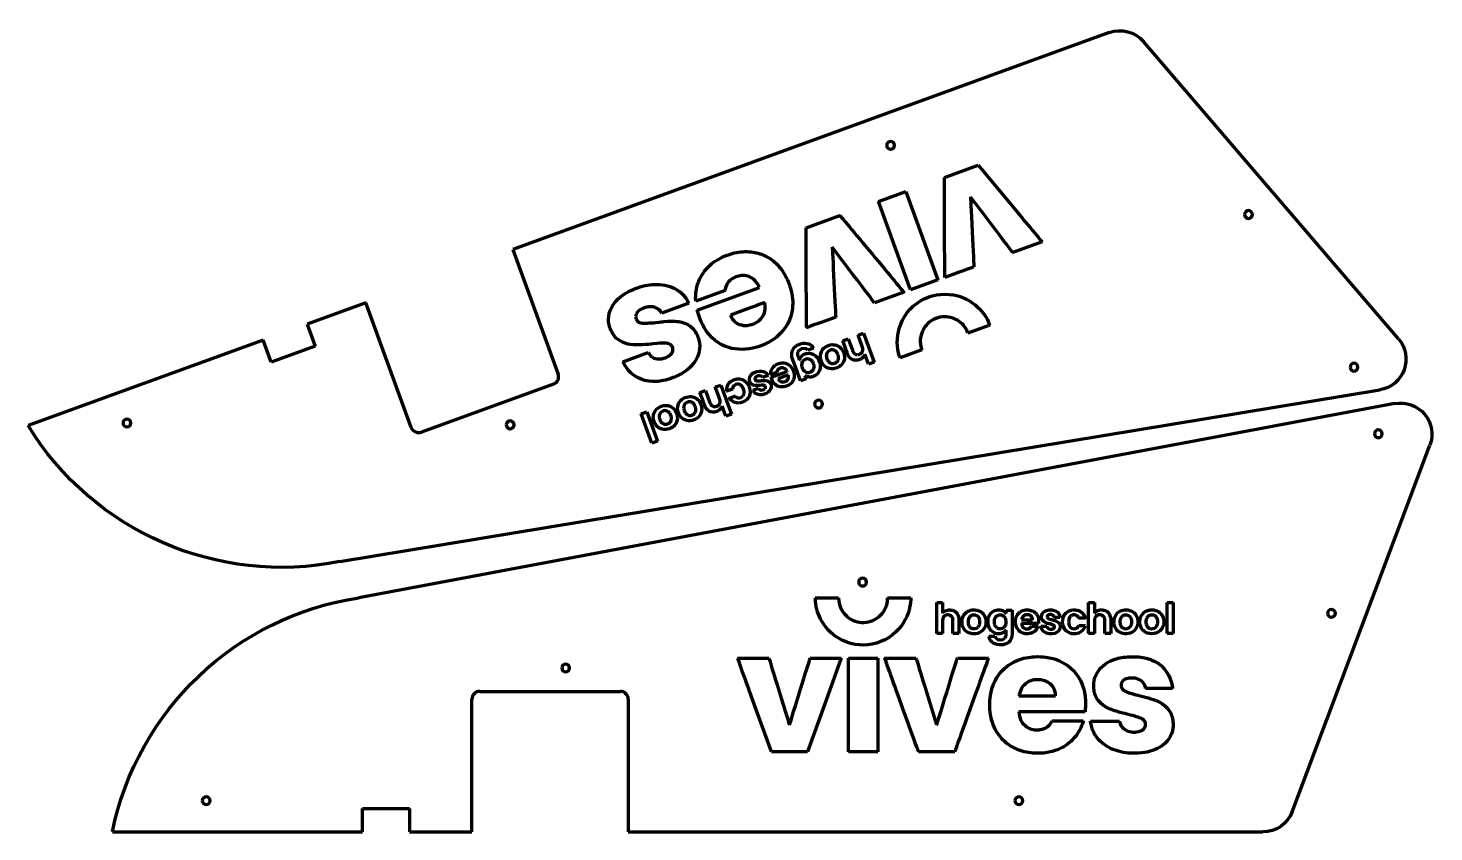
# Model space of a CAD drawing. Header units: millimetres. Extents: x 14 to 914, y 52 to 567.
import ezdxf

# ---------------------------------------------------------------- set-up
doc = ezdxf.new("R2010")
doc.units = ezdxf.units.MM
doc.header["$LTSCALE"] = 0.75
doc.layers.add('Visible', color=7, linetype='Continuous', lineweight=70)

msp = doc.modelspace()

# ---------------------------------------------------------------- linework, layer by layer
at = {"layer": 'Visible', "extrusion": (0.34202, -0.939693, 0)}
for p, q in [((706.06, 564.2), (324.4, 425.29)), ((891.17, 368.08), (728.08, 558.42)), ((600.57, 471.31), (622.27, 479.2)), ((622.27, 479.2), (642.65, 454.72)), ((600.69, 439.35), (600.57, 471.31)), ((558.33, 455.96), (575.91, 462.36)), ((575.91, 462.36), (596.5, 405.79)), ((578.92, 399.4), (558.33, 455.96)), ((512.12, 439.14), (533.79, 447.02)), ((533.79, 447.02), (533.87, 446.92)), ((512.11, 438.98), (512.12, 439.14)), ((600.81, 407.39), (600.69, 439.35)), ((324.4, 425.29), (353.47, 345.42)), ((542.09, 409.26), (528.82, 426.8)), ((528.82, 426.8), (528.83, 426.53)), ((644.37, 423.22), (644.27, 423.34)), ((663.16, 430.06), (644.37, 423.22)), ((663.1, 430.14), (663.16, 430.06)), ((596.5, 405.79), (578.92, 399.4)), ((610.15, 410.77), (600.81, 407.39)), ((460.28, 399.03), (441.56, 392.22)), ((442.5, 386.43), (482.25, 400.94)), ((460.34, 399.56), (460.28, 399.03)), ((482.25, 400.94), (482.17, 401.11)), ((230.43, 391.09), (192.84, 377.41)), ((259.5, 311.22), (230.43, 391.09)), ((437.1, 390.79), (419.73, 384.47)), ((436.95, 391.1), (437.1, 390.79)), ((441.56, 392.22), (441.51, 392.81)), ((474.65, 387.27), (463.66, 383.27)), ((555.91, 391.02), (555.64, 391.37)), ((565.31, 394.44), (555.91, 391.02)), ((419.73, 384.47), (419.65, 384.62)), ((442.68, 385.68), (442.5, 386.43)), ((463.66, 383.27), (463.9, 382.7)), ((531.05, 381.97), (521.7, 378.57)), ((531.05, 382.2), (531.05, 381.97)), ((192.84, 377.41), (197.98, 363.31)), ((545.32, 370.42), (548.84, 371.7)), ((546.86, 366.15), (545.32, 370.42)), ((548.84, 371.7), (555.64, 353.03)), ((615.68, 371.68), (615.39, 372.4)), ((629.65, 376.76), (615.68, 371.68)), ((629.34, 377.5), (629.65, 376.76)), ((164.65, 367.15), (14.3, 312.42)), ((169.78, 353.05), (164.65, 367.15)), ((197.98, 363.31), (169.78, 353.05)), ((513.25, 360.71), (513.1, 360.89)), ((516.77, 361.99), (513.25, 360.71)), ((516.63, 362.26), (516.77, 361.99)), ((535.53, 366.85), (539.05, 368.13)), ((537.08, 362.6), (535.53, 366.85)), ((539.05, 368.13), (540.48, 364.2)), ((586.15, 360.93), (572.23, 355.87)), ((585.92, 361.65), (586.15, 360.93)), ((394.9, 353.31), (411.12, 359.21)), ((394.96, 353.17), (394.9, 353.31)), ((411.12, 359.21), (411.23, 358.99)), ((503.05, 356.38), (502.98, 356.89)), ((505.8, 348.8), (503.05, 356.38)), ((507.23, 355.98), (507.76, 354.45)), ((507.76, 354.45), (507.83, 354.65)), ((549.78, 358.17), (549.62, 357.78)), ((552.11, 351.75), (549.78, 358.17)), ((555.64, 353.03), (552.11, 351.75)), ((572.23, 355.87), (571.92, 356.8)), ((484.24, 343.23), (484.11, 343.42)), ((486.02, 343.86), (484.24, 343.23)), ((487.79, 344.5), (486.02, 343.86)), ((487.73, 344.65), (487.79, 344.5)), ((489.78, 343.5), (499.96, 347.2)), ((489.79, 343.36), (489.78, 343.5)), ((493.27, 346.49), (491.38, 345.8)), ((493.32, 346.77), (493.27, 346.49)), ((497.5, 343.64), (494.2, 342.45)), ((494.2, 342.45), (494.29, 342.22)), ((500.8, 344.82), (497.5, 343.64)), ((499.96, 347.2), (499.9, 347.36)), ((500.85, 344.65), (500.8, 344.82)), ((508.55, 341.21), (505.8, 348.8)), ((512.12, 342.51), (508.55, 341.21)), ((511.64, 344.32), (511.4, 344.48)), ((511.4, 344.48), (512.12, 342.51)), ((213.76, 225.39), (879.24, 335.34)), ((350.49, 339.01), (265.91, 308.23)), ((444.2, 333.61), (447.72, 334.89)), ((445.72, 329.44), (444.2, 333.61)), ((447.72, 334.89), (449.26, 330.73)), ((454, 337.18), (457.52, 338.46)), ((455.54, 332.89), (454, 337.18)), ((457.52, 338.46), (464.31, 319.79)), ((465.14, 335.91), (463.25, 335.22)), ((465.17, 336.28), (465.14, 335.91)), ((478.23, 335.16), (481.57, 336.37)), ((478.27, 335.06), (478.23, 335.16)), ((481.57, 336.37), (481.75, 336.11)), ((458.46, 324.9), (458.22, 324.38)), ((460.79, 318.51), (458.46, 324.9)), ((406.65, 319.94), (410.18, 321.23)), ((413.45, 301.28), (406.65, 319.94)), ((410.18, 321.23), (416.97, 302.56)), ((464.31, 319.79), (460.79, 318.51)), ((416.97, 302.56), (413.45, 301.28))]:
    msp.add_line(p, q, dxfattribs=at)
at = {"layer": 'Visible', "extrusion": (0, 1, 0)}
for p, q in [((888.86, 326.52), (225.91, 202.23)), ((823.12, 65.19), (911.26, 299.83)), ((518.04, 201.43), (518.01, 202.23)), ((518.01, 202.23), (532.87, 202.23)), ((532.87, 202.23), (532.9, 201.45)), ((564.26, 201.47), (564.29, 202.23)), ((564.29, 202.23), (579.11, 202.23)), ((579.11, 202.23), (579.08, 201.24)), ((595.67, 179.35), (595.67, 199.22)), ((595.67, 199.22), (599.42, 199.22)), ((599.42, 199.22), (599.42, 192.39)), ((692.86, 179.35), (692.86, 199.22)), ((692.86, 199.22), (696.61, 199.22)), ((696.61, 199.22), (696.61, 192.41)), ((743.24, 179.35), (743.24, 199.22)), ((743.24, 199.22), (746.99, 199.22)), ((746.99, 199.22), (746.99, 179.35)), ((599.42, 192.39), (599.7, 192.7)), ((639.99, 192.35), (640.17, 192.12)), ((640.17, 192.12), (640.17, 194.21)), ((640.17, 194.21), (643.96, 194.21)), ((643.96, 194.21), (643.95, 186.15)), ((670.97, 189.54), (670.89, 189.85)), ((674.52, 189.54), (670.97, 189.54)), ((674.52, 189.64), (674.52, 189.54)), ((696.61, 192.41), (697.02, 192.82)), ((599.44, 183.88), (599.42, 179.35)), ((606.09, 179.35), (606.09, 183.53)), ((609.84, 183.88), (609.84, 179.35)), ((640.17, 181.5), (640.04, 181.34)), ((640.15, 179.88), (640.17, 181.5)), ((643.95, 186.15), (643.94, 178.08)), ((660.82, 185.65), (649.98, 185.65)), ((649.98, 185.65), (649.98, 185.48)), ((650.02, 188.36), (650.01, 188.17)), ((650.01, 188.17), (653.52, 188.16)), ((653.52, 188.16), (657.02, 188.15)), ((656.38, 183.79), (656.52, 184.03)), ((656.52, 184.03), (658.53, 184.03)), ((657.02, 188.15), (657.02, 188.39)), ((660.85, 185.78), (660.82, 185.65)), ((662.35, 183.87), (662.35, 184.03)), ((662.35, 184.03), (664.23, 184.02)), ((664.23, 184.02), (666.11, 184.01)), ((666.11, 184.01), (666.17, 183.79)), ((686.41, 184.02), (686.57, 184.35)), ((686.57, 184.35), (688.58, 184.35)), ((696.62, 183.9), (696.6, 179.35)), ((703.28, 179.35), (703.26, 183.79)), ((707.03, 183.79), (707.03, 179.35)), ((599.42, 179.35), (595.67, 179.35)), ((609.84, 179.35), (606.09, 179.35)), ((629.17, 177.2), (629.13, 177.5)), ((629.13, 177.5), (632.87, 177.5)), ((632.87, 177.5), (632.95, 177.28)), ((643.94, 178.08), (643.83, 177.57)), ((696.6, 179.35), (692.86, 179.35)), ((707.03, 179.35), (703.28, 179.35)), ((746.99, 179.35), (743.24, 179.35)), ((468.31, 163.51), (468.28, 163.61)), ((468.28, 163.61), (488.29, 163.61)), ((488.29, 163.61), (488.34, 163.46)), ((534.64, 163.59), (523.81, 133.51)), ((524.7, 163.6), (534.64, 163.59)), ((539.23, 103.42), (539.23, 163.61)), ((539.23, 163.61), (557.93, 163.61)), ((557.93, 163.61), (557.93, 103.42)), ((572.42, 163.61), (582.42, 163.61)), ((582.42, 163.61), (582.56, 163.18)), ((608.8, 163.39), (608.88, 163.61)), ((608.88, 163.61), (618.83, 163.61)), ((729.36, 143.98), (729.33, 144.22)), ((746.62, 143.98), (729.36, 143.98)), ((746.62, 144.13), (746.62, 143.98)), ((298.25, 52.23), (298.25, 137.23)), ((303.25, 142.23), (393.25, 142.23)), ((398.25, 137.23), (398.25, 52.23)), ((589.17, 141.74), (595.64, 120.72)), ((660.06, 139.35), (671.76, 139.35)), ((671.76, 139.35), (671.73, 139.96)), ((489.91, 103.44), (479.12, 133.42)), ((523.81, 133.51), (513, 103.44)), ((690.57, 129.14), (648.25, 129.09)), ((648.25, 129.09), (648.26, 128.91)), ((690.65, 129.9), (690.57, 129.14)), ((595.64, 120.72), (595.73, 120.97)), ((669.3, 122.9), (669.55, 123.37)), ((669.55, 123.37), (689.47, 123.37)), ((689.47, 123.37), (689.31, 122.8)), ((694.18, 122.85), (694.15, 123.19)), ((694.15, 123.19), (712.63, 123.19)), ((712.63, 123.19), (712.65, 123.02)), ((513, 103.44), (489.91, 103.44)), ((557.93, 103.42), (539.23, 103.42)), ((584.06, 103.42), (584.01, 103.55)), ((607.11, 103.42), (584.06, 103.42)), ((607.18, 103.56), (607.11, 103.42)), ((228.25, 52.23), (228.25, 67.23)), ((228.25, 67.23), (258.25, 67.23)), ((258.25, 67.23), (258.25, 52.23)), ((68.25, 52.23), (228.25, 52.23)), ((258.25, 52.23), (298.25, 52.23)), ((398.25, 52.23), (804.4, 52.23))]:
    msp.add_line(p, q, dxfattribs=at)
at = {"layer": 'Visible', "extrusion": (0, 0, -1)}
for centre in [(-566.17, 492), (-795.15, 447.64), (-862.67, 349.84), (-520.08, 326.24), (-77.53, 314.15), (-322.73, 312.94)]:
    msp.add_circle(centre, 2.5, dxfattribs=at)
at = {"layer": 'Visible', "extrusion": (1e-16, 0, -1)}
for centre in [(-878.25, 307.23), (-548.25, 212.23), (-848.25, 192.23), (-358.25, 157.23), (-128.25, 72.23), (-648.25, 72.23)]:
    msp.add_circle(centre, 2.5, dxfattribs=at)
at = {"layer": 'Visible', "extrusion": (0, 0, -1)}
for centre, radius, start, end in [((-712.9, 545.41), 20, 70, 139.41051), ((-875.98, 355.07), 20, 139.41051, 260.61903), ((-176.32, 411.67), 190, 258.63681, 328.51061)]:
    msp.add_arc(centre, radius, start, end, dxfattribs=at)
at = {"layer": 'Visible'}
for centre, start, end in [((348.77, 343.71), 290, 20), ((264.2, 312.93), 200, 290), ((303.25, 137.23), 90, 180), ((393.25, 137.23), 0, 90)]:
    msp.add_arc(centre, 5, start, end, dxfattribs=at)
at = {"layer": 'Visible', "extrusion": (1e-16, 0, -1)}
for centre, radius, start, end in [((-892.54, 306.86), 20, 79.38097, 200.58949), ((-254.44, 14.38), 190, 11.48939, 81.36319), ((-804.4, 72.23), 20, 200.58949, 270)]:
    msp.add_arc(centre, radius, start, end, dxfattribs=at)
at = {"layer": 'Visible'}
for points in [[(630.78, 441.16), (623.42, 450.89), (617.36, 458.88), (617.33, 458.92)], [(617.33, 458.92), (617.3, 458.96), (617.67, 451.14), (618.4, 436.61)], [(642.65, 454.72), (653.87, 441.25), (663.07, 430.2), (663.1, 430.14)], [(533.87, 446.92), (533.92, 446.86), (543.11, 435.83), (554.28, 422.41)], [(644.27, 423.34), (644.22, 423.41), (638.15, 431.43), (630.78, 441.16)], [(512.23, 407.05), (512.16, 424.52), (512.11, 438.89), (512.11, 438.98)], [(618.4, 436.61), (619.02, 424.31), (619.51, 414.23), (619.5, 414.2)], [(461.66, 421.64), (463.9, 422.45), (464.39, 422.6), (466.13, 423.01)], [(466.13, 423.01), (469.87, 423.9), (473.45, 424.13), (477.04, 423.71)], [(477.04, 423.71), (480.19, 423.35), (482.77, 422.63), (485.54, 421.34)], [(528.83, 426.53), (528.83, 426.39), (529.33, 416.41), (529.94, 404.36)], [(445.02, 408.26), (447.88, 413.15), (452.06, 417.08), (457.31, 419.78)], [(457.31, 419.78), (458.88, 420.59), (459.43, 420.82), (461.66, 421.64)], [(485.54, 421.34), (488.28, 420.06), (490.51, 418.55), (492.77, 416.45)], [(492.77, 416.45), (495.83, 413.59), (498.14, 410.26), (500.19, 405.77)], [(554.28, 422.41), (565.47, 408.99), (574.64, 397.97), (574.66, 397.93)], [(619.5, 414.2), (619.5, 414.18), (615.28, 412.64), (610.15, 410.77)], [(443.1, 404.14), (443.44, 405.07), (444.53, 407.41), (445.02, 408.26)], [(465.47, 406.94), (463.92, 406.09), (462.66, 404.96), (461.82, 403.69)], [(468.84, 408.24), (467.97, 408.03), (466.24, 407.37), (465.47, 406.94)], [(476.4, 407.48), (474.03, 408.63), (471.53, 408.88), (468.84, 408.24)], [(480.5, 403.97), (479.24, 405.65), (478.03, 406.69), (476.4, 407.48)], [(500.19, 405.77), (500.6, 404.86), (501.88, 401.36), (502.13, 400.42)], [(512.34, 375.22), (512.34, 375.26), (512.29, 389.58), (512.23, 407.05)], [(555.64, 391.37), (555.49, 391.57), (549.39, 399.62), (542.09, 409.26)], [(389.75, 391.29), (392.55, 394.75), (396.4, 397.52), (401.41, 399.68)], [(401.41, 399.68), (402.34, 400.08), (404.91, 401.02), (405.91, 401.32)], [(405.91, 401.32), (410.2, 402.61), (414.23, 403.13), (418.04, 402.87)], [(418.04, 402.87), (423.11, 402.53), (427.39, 401.07), (430.92, 398.45)], [(430.92, 398.45), (431.72, 397.86), (432.07, 397.57), (432.76, 396.92)], [(432.76, 396.92), (434.49, 395.27), (435.89, 393.34), (436.95, 391.1)], [(441.51, 392.81), (441.22, 396.59), (441.75, 400.38), (443.1, 404.14)], [(461.82, 403.69), (461.07, 402.53), (460.52, 401), (460.34, 399.56)], [(482.17, 401.11), (481.79, 401.96), (481.03, 403.26), (480.5, 403.97)], [(502.13, 400.42), (503.46, 395.61), (503.83, 391.72), (503.36, 387.59)], [(529.94, 404.36), (530.54, 392.3), (531.04, 382.33), (531.05, 382.2)], [(574.66, 397.93), (574.71, 397.87), (574.24, 397.69), (565.31, 394.44)], [(585.24, 392.26), (591.6, 396.08), (599.14, 397.47), (606.4, 396.16)], [(606.4, 396.16), (612.21, 395.11), (617.58, 392.42), (621.87, 388.4)], [(386.04, 377.05), (384.95, 381.97), (386.24, 386.96), (389.75, 391.29)], [(407.04, 387.25), (405.16, 386.31), (403.98, 385.2), (403.38, 383.82)], [(410.05, 388.32), (409.36, 388.17), (407.7, 387.58), (407.04, 387.25)], [(415.54, 388.12), (413.86, 388.69), (412.06, 388.76), (410.05, 388.32)], [(419.65, 384.62), (418.63, 386.45), (417.42, 387.48), (415.54, 388.12)], [(485.67, 391.21), (485.65, 391.25), (483.42, 390.46), (474.65, 387.27)], [(483.85, 381.69), (485.66, 384.17), (486.3, 387.07), (485.79, 390.48)], [(485.79, 390.48), (485.73, 390.86), (485.68, 391.18), (485.67, 391.21)], [(503.36, 387.59), (502.56, 380.63), (499.45, 374.72), (494.11, 369.99)], [(571.71, 374.75), (573.9, 382.11), (578.72, 388.33), (585.24, 392.26)], [(621.87, 388.4), (625.16, 385.33), (627.59, 381.78), (629.34, 377.5)], [(403.02, 382.39), (402.99, 381.76), (403.04, 381.53), (403.32, 380.77)], [(403.38, 383.82), (403.13, 383.25), (403.03, 382.87), (403.02, 382.39)], [(403.32, 380.77), (403.57, 380.08), (403.59, 380.03), (403.87, 379.68)], [(403.87, 379.68), (404.03, 379.49), (404.28, 379.22), (404.42, 379.1)], [(404.42, 379.1), (404.99, 378.64), (405.89, 378.28), (406.78, 378.17)], [(406.78, 378.17), (408.44, 377.96), (411.83, 378.1), (415.88, 378.53)], [(415.88, 378.53), (419.56, 378.93), (419.94, 378.97), (421.13, 379.06)], [(421.13, 379.06), (424.69, 379.36), (427.85, 379.41), (429.63, 379.21)], [(429.63, 379.21), (430.86, 379.06), (432.39, 378.72), (433.6, 378.31)], [(433.6, 378.31), (434.51, 378), (436.3, 377.18), (437.03, 376.73)], [(444.09, 381.24), (443.33, 383.32), (443.1, 384.05), (442.68, 385.68)], [(445.79, 377.18), (445.03, 378.72), (444.86, 379.12), (444.09, 381.24)], [(463.9, 382.7), (465.21, 379.59), (467.44, 377.68), (470.71, 376.89)], [(477.11, 377.17), (479.97, 378.01), (482.28, 379.57), (483.85, 381.69)], [(521.7, 378.57), (514.23, 375.85), (512.34, 375.18), (512.34, 375.22)], [(595.08, 381.07), (591.29, 379.55), (588.35, 376.78), (586.64, 373.11)], [(605.97, 381.32), (602.34, 382.54), (598.55, 382.46), (595.08, 381.07)], [(608.93, 379.94), (608.21, 380.38), (606.76, 381.05), (605.97, 381.32)], [(615.39, 372.4), (614.1, 375.56), (611.88, 378.15), (608.93, 379.94)], [(389.59, 369.71), (387.99, 371.65), (386.61, 374.49), (386.04, 377.05)], [(394.67, 365.92), (392.33, 367.01), (391.01, 367.99), (389.59, 369.71)], [(437.03, 376.73), (439.28, 375.36), (441.01, 373.31), (442.3, 370.5)], [(442.3, 370.5), (442.62, 369.8), (443.31, 367.92), (443.49, 367.25)], [(460.62, 363.17), (454.25, 365.69), (449.05, 370.6), (445.79, 377.18)], [(470.71, 376.89), (471.37, 376.72), (472.71, 376.58), (473.4, 376.59)], [(473.4, 376.59), (474.61, 376.6), (475.83, 376.8), (477.11, 377.17)], [(494.11, 369.99), (491.54, 367.72), (488.28, 365.72), (484.77, 364.24)], [(571.92, 356.8), (570.05, 362.48), (569.97, 368.92), (571.71, 374.75)], [(586.64, 373.11), (584.95, 369.49), (584.7, 365.49), (585.92, 361.65)], [(401.57, 364.15), (399.18, 364.28), (396.99, 364.84), (394.67, 365.92)], [(414.35, 364.8), (410.46, 364.31), (404.3, 363.99), (401.57, 364.15)], [(421.68, 365.29), (419.8, 365.34), (417.37, 365.18), (414.35, 364.8)], [(424.72, 364.71), (423.93, 365.1), (423.14, 365.25), (421.68, 365.29)], [(424.14, 356.96), (426.13, 358.18), (427.09, 359.79), (426.88, 361.59)], [(426.04, 363.65), (425.68, 364.11), (425.27, 364.44), (424.72, 364.71)], [(426.58, 362.65), (426.35, 363.22), (426.29, 363.33), (426.04, 363.65)], [(426.88, 361.59), (426.84, 361.94), (426.79, 362.1), (426.58, 362.65)], [(443.49, 367.25), (444.75, 362.46), (443.74, 357.3), (440.71, 353.09)], [(477.95, 362.06), (471.86, 360.71), (465.85, 361.1), (460.62, 363.17)], [(484.77, 364.24), (482.56, 363.32), (480.13, 362.54), (477.95, 362.06)], [(502.98, 356.89), (502.65, 359.21), (503.21, 361.09), (504.67, 362.62)], [(504.67, 362.62), (505.61, 363.59), (506.93, 364.34), (508.56, 364.82)], [(507.86, 360.87), (507.42, 360.52), (507.19, 360.22), (506.93, 359.67)], [(513.1, 360.89), (512.04, 362.18), (509.47, 362.17), (507.86, 360.87)], [(508.56, 364.82), (510.58, 365.41), (512.24, 365.4), (513.87, 364.78)], [(513.87, 364.78), (514.98, 364.36), (516.13, 363.31), (516.63, 362.26)], [(521.3, 355.59), (521.01, 357.63), (521.49, 359.55), (522.65, 361.1)], [(522.65, 361.1), (524.54, 363.6), (528, 364.84), (531, 364.1)], [(529.29, 360.92), (527.68, 361.13), (526.08, 360.26), (525.36, 358.8)], [(531.14, 360.05), (530.71, 360.45), (529.87, 360.84), (529.29, 360.92)], [(531, 364.1), (532.78, 363.66), (534.34, 362.45), (535.4, 360.71)], [(532.52, 357.82), (532.15, 358.86), (531.77, 359.47), (531.14, 360.05)], [(535.4, 360.71), (535.78, 360.09), (536.32, 358.72), (536.47, 357.98)], [(538.86, 357.86), (538.71, 358.17), (538.06, 359.91), (537.08, 362.6)], [(540.48, 364.2), (542.17, 359.56), (542.25, 359.4), (542.92, 358.72)], [(548.43, 361.49), (548.39, 361.9), (548.39, 361.9), (546.86, 366.15)], [(546.91, 358.42), (548, 359.06), (548.55, 360.15), (548.43, 361.49)], [(396.87, 349.89), (396.2, 350.86), (395.13, 352.69), (394.96, 353.17)], [(411.23, 358.99), (411.3, 358.88), (411.46, 358.61), (411.61, 358.4)], [(411.61, 358.4), (413.26, 355.95), (415.92, 354.82), (419.1, 355.2)], [(419.1, 355.2), (420.05, 355.31), (420.61, 355.45), (421.83, 355.9)], [(421.83, 355.9), (422.99, 356.31), (423.4, 356.51), (424.14, 356.96)], [(440.71, 353.09), (439.48, 351.37), (437.76, 349.58), (436.02, 348.2)], [(489.51, 346.39), (489.73, 348.28), (490.78, 350.02), (492.36, 351.14)], [(492.36, 351.14), (493.15, 351.69), (494.65, 352.31), (495.6, 352.49)], [(495.6, 352.49), (498.83, 353.09), (501.59, 351.81), (503.31, 348.91)], [(506.93, 359.67), (506.66, 359.12), (506.58, 358.61), (506.65, 357.92)], [(506.65, 357.92), (506.69, 357.54), (506.73, 357.38), (507.23, 355.98)], [(507.83, 354.65), (508.28, 356), (509.29, 357.22), (510.54, 357.93)], [(509.65, 353.05), (509.28, 352.31), (509.17, 351.64), (509.27, 350.72)], [(513.88, 355.07), (512.21, 355.47), (510.42, 354.63), (509.65, 353.05)], [(510.54, 357.93), (511.03, 358.2), (511.98, 358.54), (512.55, 358.66)], [(512.55, 358.66), (514.48, 359.05), (516.5, 358.51), (518.08, 357.17)], [(516.33, 353.38), (515.63, 354.29), (514.85, 354.83), (513.88, 355.07)], [(516.91, 352.14), (516.6, 352.99), (516.57, 353.05), (516.33, 353.38)], [(517.24, 349.91), (517.33, 350.83), (517.29, 351.08), (516.91, 352.14)], [(518.08, 357.17), (518.78, 356.58), (519.51, 355.65), (520.01, 354.74)], [(520.01, 354.74), (520.32, 354.15), (520.83, 352.75), (520.97, 352.1)], [(520.97, 352.1), (521.17, 351.13), (521.2, 350.17), (521.07, 349.17)], [(522.18, 352.89), (521.87, 353.5), (521.38, 354.98), (521.3, 355.59)], [(529.52, 348.87), (526.44, 348.53), (523.63, 350.07), (522.18, 352.89)], [(525.36, 358.8), (525.08, 358.22), (524.96, 357.24), (525.06, 356.41)], [(525.06, 356.41), (525.13, 355.85), (525.6, 354.57), (525.94, 354.06)], [(525.94, 354.06), (526.74, 352.82), (527.91, 352.17), (529.28, 352.2)], [(529.28, 352.2), (529.7, 352.21), (529.8, 352.23), (530.36, 352.42)], [(530.36, 352.42), (531.42, 352.78), (532.02, 353.28), (532.5, 354.21)], [(532.5, 354.21), (533.03, 355.23), (533.04, 356.4), (532.52, 357.82)], [(535.38, 352.18), (534.68, 351.21), (533.71, 350.39), (532.59, 349.79)], [(535.98, 353.24), (535.81, 352.88), (535.54, 352.41), (535.38, 352.18)], [(536.47, 357.98), (536.83, 356.27), (536.66, 354.72), (535.98, 353.24)], [(541.89, 354.7), (540.58, 355.26), (539.6, 356.29), (538.86, 357.86)], [(544.63, 354.31), (543.56, 354.21), (542.75, 354.33), (541.89, 354.7)], [(542.92, 358.72), (543.49, 358.15), (544.27, 357.85), (545.07, 357.88)], [(547.19, 355.15), (546.56, 354.8), (545.25, 354.37), (544.63, 354.31)], [(545.07, 357.88), (545.55, 357.89), (546.45, 358.16), (546.91, 358.42)], [(549.62, 357.78), (549.2, 356.74), (548.32, 355.79), (547.19, 355.15)], [(414.01, 340.61), (407.06, 340.78), (400.82, 344.15), (396.87, 349.89)], [(423.38, 341.95), (419.86, 340.94), (417.02, 340.54), (414.01, 340.61)], [(427.91, 343.55), (427.01, 343.17), (424.26, 342.2), (423.38, 341.95)], [(436.02, 348.2), (433.76, 346.41), (431.11, 344.89), (427.91, 343.55)], [(462.92, 339.75), (463.81, 340.76), (464.85, 341.4), (466.41, 341.92)], [(466.41, 341.92), (467.64, 342.33), (468.46, 342.43), (469.64, 342.31)], [(469.64, 342.31), (471.8, 342.08), (473.57, 340.89), (474.85, 338.82)], [(476, 340.93), (475.79, 341.56), (475.75, 341.89), (475.8, 342.45)], [(475.8, 342.45), (475.97, 344.24), (477.33, 345.8), (479.6, 346.76)], [(480.22, 343.74), (479.51, 343.25), (479.22, 342.57), (479.44, 341.96)], [(479.44, 341.96), (479.64, 341.39), (480.04, 341.18), (481.01, 341.15)], [(479.6, 346.76), (481.24, 347.47), (483.17, 347.63), (484.64, 347.19)], [(484.11, 343.42), (483.36, 344.52), (481.58, 344.67), (480.22, 343.74)], [(484.64, 347.19), (485.55, 346.92), (486.51, 346.33), (487.05, 345.71)], [(487.05, 345.71), (487.32, 345.4), (487.65, 344.89), (487.73, 344.65)], [(489.46, 345.18), (489.43, 345.28), (489.45, 345.87), (489.51, 346.39)], [(491.38, 345.8), (489.8, 345.23), (489.48, 345.12), (489.46, 345.18)], [(490.21, 342.1), (489.99, 342.73), (489.8, 343.29), (489.79, 343.36)], [(490.89, 340.55), (490.66, 340.93), (490.58, 341.09), (490.21, 342.1)], [(494.67, 348.83), (493.91, 348.33), (493.47, 347.66), (493.32, 346.77)], [(494.29, 342.22), (494.39, 341.92), (494.73, 341.46), (495, 341.21)], [(495.62, 349.26), (495.12, 349.09), (494.97, 349.03), (494.67, 348.83)], [(496.64, 349.46), (496.27, 349.45), (496.14, 349.43), (495.62, 349.26)], [(498.19, 349.12), (497.6, 349.39), (497.24, 349.47), (496.64, 349.46)], [(499.04, 348.54), (498.75, 348.83), (498.62, 348.92), (498.19, 349.12)], [(499.9, 347.36), (499.8, 347.66), (499.4, 348.2), (499.04, 348.54)], [(499.34, 340.99), (500.39, 341.66), (500.97, 342.78), (500.92, 344.05)], [(500.92, 344.05), (500.91, 344.28), (500.88, 344.55), (500.85, 344.65)], [(504.33, 342.62), (504.18, 342), (503.67, 340.88), (503.3, 340.39)], [(503.31, 348.91), (503.59, 348.45), (504.15, 347.01), (504.3, 346.41)], [(504.3, 346.41), (504.6, 345.12), (504.62, 343.81), (504.33, 342.62)], [(509.27, 350.72), (509.32, 350.22), (509.63, 349.26), (509.88, 348.79)], [(509.88, 348.79), (510.09, 348.4), (510.54, 347.8), (510.81, 347.53)], [(510.81, 347.53), (511.6, 346.79), (512.71, 346.42), (513.82, 346.53)], [(513.09, 343.72), (512.71, 343.81), (511.98, 344.12), (511.64, 344.32)], [(515.69, 343.64), (514.9, 343.49), (513.86, 343.52), (513.09, 343.72)], [(513.82, 346.53), (514.27, 346.58), (514.91, 346.77), (515.25, 346.95)], [(515.25, 346.95), (516.38, 347.58), (517.1, 348.65), (517.24, 349.91)], [(517.58, 344.28), (517.37, 344.15), (516.08, 343.72), (515.69, 343.64)], [(517.95, 344.49), (517.78, 344.4), (517.61, 344.3), (517.58, 344.28)], [(521.07, 349.17), (520.81, 347.25), (519.57, 345.39), (517.95, 344.49)], [(532.59, 349.79), (531.71, 349.33), (530.56, 348.98), (529.52, 348.87)], [(457.11, 328.23), (457.08, 328.62), (457.08, 328.62), (455.54, 332.89)], [(461.34, 334.59), (461.29, 334.73), (461.28, 335.48), (461.32, 335.94)], [(461.32, 335.94), (461.44, 337.31), (462.06, 338.77), (462.92, 339.75)], [(463.25, 335.22), (461.63, 334.63), (461.36, 334.54), (461.34, 334.59)], [(466.4, 338.4), (465.64, 337.87), (465.26, 337.2), (465.17, 336.28)], [(468.09, 339.03), (467.66, 339), (466.81, 338.68), (466.4, 338.4)], [(471.05, 337.69), (470.26, 338.68), (469.27, 339.13), (468.09, 339.03)], [(472.04, 335.83), (471.73, 336.67), (471.48, 337.14), (471.05, 337.69)], [(471.65, 331.32), (472.02, 331.71), (472.37, 332.45), (472.44, 333.02)], [(472.44, 333.02), (472.56, 333.93), (472.44, 334.72), (472.04, 335.83)], [(474.85, 338.82), (476.04, 336.9), (476.51, 334.38), (476.03, 332.4)], [(476.77, 339.45), (476.42, 339.86), (476.21, 340.27), (476, 340.93)], [(479.14, 338.18), (478.14, 338.36), (477.31, 338.8), (476.77, 339.45)], [(478.51, 334.59), (478.4, 334.79), (478.29, 335), (478.27, 335.06)], [(484.11, 332.19), (481.67, 331.75), (479.6, 332.63), (478.51, 334.59)], [(482.55, 338.24), (481.09, 338.08), (479.8, 338.06), (479.14, 338.18)], [(481.01, 341.15), (481.72, 341.13), (482.44, 341.17), (483.49, 341.28)], [(481.75, 336.11), (482.27, 335.33), (483.12, 335.05), (484.23, 335.31)], [(484.63, 338.31), (483.96, 338.34), (483.37, 338.32), (482.55, 338.24)], [(483.49, 341.28), (484.43, 341.38), (485.7, 341.41), (486.24, 341.34)], [(486.43, 332.94), (486.11, 332.79), (484.52, 332.26), (484.11, 332.19)], [(484.23, 335.31), (484.69, 335.42), (485.29, 335.7), (485.6, 335.97)], [(485.92, 337.79), (485.67, 338.13), (485.3, 338.28), (484.63, 338.31)], [(485.6, 335.97), (486.23, 336.51), (486.35, 337.2), (485.92, 337.79)], [(486.24, 341.34), (487.46, 341.18), (488.48, 340.61), (489.04, 339.78)], [(487.79, 333.81), (487.48, 333.57), (486.82, 333.15), (486.43, 332.94)], [(489.71, 338.08), (489.97, 336.51), (489.27, 334.97), (487.79, 333.81)], [(489.04, 339.78), (489.32, 339.36), (489.63, 338.57), (489.71, 338.08)], [(493, 338.3), (492.25, 338.82), (491.45, 339.67), (490.89, 340.55)], [(495.07, 337.38), (494.47, 337.52), (493.52, 337.95), (493, 338.3)], [(495, 341.21), (495.65, 340.62), (496.56, 340.33), (497.52, 340.4)], [(498.09, 337.31), (497.09, 337.14), (495.94, 337.17), (495.07, 337.38)], [(497.52, 340.4), (497.97, 340.43), (498.98, 340.75), (499.34, 340.99)], [(500.5, 338.09), (500, 337.83), (498.7, 337.41), (498.09, 337.31)], [(503.3, 340.39), (502.64, 339.5), (501.62, 338.66), (500.5, 338.09)], [(417.15, 323.61), (418.5, 324.67), (420.39, 325.36), (422.08, 325.41)], [(422.08, 325.41), (423.01, 325.43), (424.08, 325.25), (424.91, 324.93)], [(424.91, 324.93), (426.18, 324.44), (427.37, 323.47), (428.21, 322.25)], [(430.43, 320.69), (429.93, 322.06), (429.8, 323.1), (429.95, 324.43)], [(429.95, 324.43), (430.3, 327.42), (432.56, 329.9), (435.73, 330.77)], [(435.32, 327.03), (434.21, 326.26), (433.65, 325.1), (433.7, 323.7)], [(437.16, 327.71), (436.62, 327.67), (435.79, 327.37), (435.32, 327.03)], [(435.73, 330.77), (438.32, 331.49), (440.83, 330.92), (442.66, 329.22)], [(438.94, 327.36), (438.3, 327.66), (437.83, 327.75), (437.16, 327.71)], [(439.9, 326.72), (439.56, 327.06), (439.45, 327.13), (438.94, 327.36)], [(441.37, 324.09), (441.1, 325.13), (440.58, 326.07), (439.9, 326.72)], [(445.24, 324.26), (445.7, 320.97), (444.25, 318.13), (441.29, 316.56)], [(441.55, 322.2), (441.61, 322.83), (441.57, 323.33), (441.37, 324.09)], [(442.66, 329.22), (443.35, 328.58), (443.92, 327.81), (444.37, 326.95)], [(444.37, 326.95), (444.68, 326.34), (445.16, 324.86), (445.24, 324.26)], [(447.49, 324.72), (447.34, 325.05), (446.63, 326.94), (445.72, 329.44)], [(449.07, 322.45), (448.42, 323.06), (447.93, 323.77), (447.49, 324.72)], [(449.26, 330.73), (450.74, 326.72), (450.8, 326.56), (451.02, 326.21)], [(451.02, 326.21), (451.46, 325.53), (451.86, 325.16), (452.45, 324.89)], [(452.45, 324.89), (452.85, 324.71), (453.26, 324.63), (453.75, 324.63)], [(453.75, 324.63), (454.12, 324.64), (454.19, 324.66), (454.89, 324.91)], [(454.89, 324.91), (455.54, 325.15), (455.66, 325.21), (455.91, 325.4)], [(455.91, 325.4), (456.8, 326.07), (457.21, 327.03), (457.11, 328.23)], [(458.22, 324.38), (458.08, 324.09), (457.89, 323.74), (457.78, 323.59)], [(463.35, 329.48), (462.9, 330.05), (462.71, 329.9), (464.9, 330.7)], [(469.21, 326.92), (466.9, 326.69), (464.83, 327.59), (463.35, 329.48)], [(464.9, 330.7), (466.67, 331.34), (466.8, 331.38), (466.85, 331.32)], [(466.85, 331.32), (466.87, 331.28), (467.02, 331.13), (467.18, 330.98)], [(467.18, 330.98), (467.52, 330.65), (468.2, 330.32), (468.66, 330.26)], [(468.66, 330.26), (469.25, 330.18), (469.62, 330.22), (470.28, 330.47)], [(472.36, 327.85), (471.49, 327.41), (470.14, 327.02), (469.21, 326.92)], [(470.28, 330.47), (470.95, 330.71), (471.22, 330.88), (471.65, 331.32)], [(473.03, 328.24), (472.82, 328.11), (472.52, 327.93), (472.36, 327.85)], [(476.03, 332.4), (475.63, 330.71), (474.58, 329.25), (473.03, 328.24)], [(414.39, 316.67), (414.01, 319.42), (415.01, 321.92), (417.15, 323.61)], [(414.87, 315.05), (414.5, 316.05), (414.45, 316.21), (414.39, 316.67)], [(415.55, 313.48), (415.3, 313.89), (415.22, 314.07), (414.87, 315.05)], [(420.03, 321.54), (418.63, 320.73), (417.99, 319.42), (418.13, 317.67)], [(418.13, 317.67), (418.17, 317.25), (418.2, 317.14), (418.48, 316.36)], [(418.48, 316.36), (418.74, 315.66), (418.83, 315.46), (419.03, 315.15)], [(419.03, 315.15), (419.84, 313.91), (421, 313.27), (422.38, 313.29)], [(423.2, 321.77), (422.21, 322.2), (421.02, 322.11), (420.03, 321.54)], [(424.91, 320.35), (424.43, 321.05), (423.95, 321.46), (423.2, 321.77)], [(424.79, 314.24), (425.48, 314.86), (425.92, 315.75), (425.99, 316.66)], [(425.99, 316.66), (426.07, 317.78), (425.64, 319.29), (424.91, 320.35)], [(429.75, 317.34), (429.73, 315.53), (429.05, 313.78), (427.88, 312.54)], [(428.21, 322.25), (429.15, 320.88), (429.77, 318.91), (429.75, 317.34)], [(432.03, 317.95), (431.29, 318.77), (430.85, 319.54), (430.43, 320.69)], [(440.27, 316.12), (437.18, 314.98), (434.06, 315.67), (432.03, 317.95)], [(433.7, 323.7), (433.73, 323.04), (433.78, 322.79), (434.05, 322.05)], [(434.05, 322.05), (434.32, 321.31), (434.51, 320.93), (434.89, 320.44)], [(434.89, 320.44), (435.65, 319.44), (436.79, 318.91), (438.08, 318.96)], [(438.08, 318.96), (438.35, 318.97), (438.55, 319.02), (439.03, 319.18)], [(439.03, 319.18), (439.84, 319.46), (440.14, 319.64), (440.68, 320.22)], [(441.29, 316.56), (441.08, 316.45), (440.62, 316.25), (440.27, 316.12)], [(440.68, 320.22), (440.9, 320.46), (441.02, 320.66), (441.23, 321.09)], [(441.23, 321.09), (441.46, 321.6), (441.5, 321.72), (441.55, 322.2)], [(453.71, 321.13), (451.94, 320.81), (450.3, 321.28), (449.07, 322.45)], [(455.9, 321.93), (455.4, 321.65), (454.24, 321.23), (453.71, 321.13)], [(457.78, 323.59), (457.32, 322.96), (456.61, 322.33), (455.9, 321.93)], [(417.59, 311.24), (416.78, 311.84), (416.09, 312.6), (415.55, 313.48)], [(419.98, 310.12), (419.29, 310.29), (418.18, 310.81), (417.59, 311.24)], [(424.71, 310.46), (423.13, 309.87), (421.5, 309.75), (419.98, 310.12)], [(422.38, 313.29), (422.8, 313.3), (422.9, 313.32), (423.46, 313.51)], [(423.46, 313.51), (424.12, 313.74), (424.4, 313.89), (424.79, 314.24)], [(425.43, 310.74), (425.37, 310.71), (425.05, 310.58), (424.71, 310.46)], [(425.84, 310.97), (425.67, 310.87), (425.48, 310.77), (425.43, 310.74)], [(427.88, 312.54), (427.28, 311.91), (426.56, 311.35), (425.84, 310.97)], [(521.33, 188.64), (519.3, 192.65), (518.23, 196.81), (518.04, 201.43)], [(532.9, 201.45), (533.03, 198.04), (534.23, 194.85), (536.39, 192.15)], [(559.67, 190.95), (562.5, 193.77), (564.1, 197.45), (564.26, 201.47)], [(579.08, 201.24), (578.9, 195.27), (576.77, 189.19), (573.14, 184.3)], [(536.39, 192.15), (536.91, 191.5), (538.05, 190.37), (538.7, 189.84)], [(538.7, 189.84), (541.69, 187.45), (545.28, 186.24), (549.02, 186.36)], [(549.02, 186.36), (553.1, 186.49), (556.81, 188.08), (559.67, 190.95)], [(602.03, 191.16), (600.78, 190.94), (599.9, 190.1), (599.55, 188.8)], [(599.7, 192.7), (600.45, 193.52), (601.6, 194.12), (602.88, 194.33)], [(603.94, 191.05), (603.49, 191.2), (602.55, 191.25), (602.03, 191.16)], [(602.88, 194.33), (603.6, 194.45), (604.97, 194.41), (605.58, 194.25)], [(605.68, 189.52), (605.33, 190.25), (604.71, 190.8), (603.94, 191.05)], [(605.58, 194.25), (606.62, 193.97), (607.34, 193.59), (608.01, 192.95)], [(606.09, 183.53), (606.09, 188.47), (606.07, 188.65), (605.68, 189.52)], [(608.01, 192.95), (609.06, 191.97), (609.63, 190.67), (609.79, 188.94)], [(609.79, 188.94), (609.82, 188.6), (609.84, 186.74), (609.84, 183.88)], [(611.99, 188.01), (612.24, 189.74), (612.92, 191.14), (614.08, 192.29)], [(614.08, 192.29), (614.36, 192.58), (614.77, 192.93), (615, 193.09)], [(615, 193.09), (615.99, 193.76), (617.18, 194.2), (618.44, 194.38)], [(617.01, 190.2), (616.16, 189.41), (615.76, 188.32), (615.75, 186.81)], [(619.63, 191.14), (618.51, 191.17), (617.78, 190.9), (617.01, 190.2)], [(618.44, 194.38), (619.42, 194.51), (620.62, 194.44), (621.63, 194.19)], [(620.72, 190.98), (620.32, 191.11), (620.22, 191.13), (619.63, 191.14)], [(623.23, 188.09), (622.9, 189.52), (622.02, 190.54), (620.72, 190.98)], [(621.63, 194.19), (624.65, 193.46), (626.76, 191.05), (627.16, 187.9)], [(628.57, 188.24), (628.71, 189.21), (629.01, 190.13), (629.48, 191.02)], [(629.48, 191.02), (630.37, 192.74), (632.18, 194.06), (634.01, 194.35)], [(632.82, 189.01), (632.42, 188.18), (632.37, 187.93), (632.37, 186.81)], [(635.7, 191.11), (634.42, 190.91), (633.38, 190.15), (632.82, 189.01)], [(634.01, 194.35), (634.2, 194.38), (634.39, 194.41), (634.43, 194.42)], [(634.43, 194.42), (634.67, 194.47), (636.03, 194.44), (636.42, 194.38)], [(637.19, 191.02), (636.75, 191.13), (636.08, 191.17), (635.7, 191.11)], [(636.42, 194.38), (637.21, 194.25), (638.19, 193.86), (638.84, 193.41)], [(639.67, 189.05), (639.19, 190.02), (638.27, 190.74), (637.19, 191.02)], [(638.84, 193.41), (639.16, 193.2), (639.74, 192.66), (639.99, 192.35)], [(640.12, 187.55), (640.06, 187.99), (639.84, 188.7), (639.67, 189.05)], [(646.18, 187.88), (646.33, 189.2), (646.77, 190.43), (647.45, 191.45)], [(647.45, 191.45), (647.8, 191.98), (648.66, 192.85), (649.17, 193.19)], [(649.17, 193.19), (650.1, 193.8), (651.34, 194.24), (652.59, 194.4)], [(650.16, 188.94), (650.09, 188.72), (650.03, 188.46), (650.02, 188.36)], [(652.69, 191.28), (651.47, 191), (650.55, 190.15), (650.16, 188.94)], [(652.59, 194.4), (653.15, 194.47), (654.52, 194.42), (655.12, 194.31)], [(654.6, 191.21), (654.17, 191.33), (653.11, 191.38), (652.69, 191.28)], [(656.69, 189.58), (656.28, 190.36), (655.53, 190.94), (654.6, 191.21)], [(655.12, 194.31), (656.12, 194.12), (657.19, 193.71), (657.94, 193.21)], [(657.02, 188.39), (657.02, 188.7), (656.87, 189.26), (656.69, 189.58)], [(657.94, 193.21), (658.45, 192.87), (659.2, 192.15), (659.57, 191.63)], [(659.57, 191.63), (660.1, 190.89), (660.55, 189.82), (660.78, 188.8)], [(662.79, 188.89), (662.67, 189.38), (662.65, 190.23), (662.74, 190.72)], [(662.74, 190.72), (663.03, 192.27), (664.21, 193.49), (666, 194.08)], [(666, 194.08), (666.37, 194.2), (667.14, 194.36), (667.58, 194.42)], [(667.32, 191.29), (666.55, 191), (666.19, 190.39), (666.4, 189.7)], [(666.4, 189.7), (666.51, 189.28), (666.81, 189.02), (667.43, 188.76)], [(668.84, 191.44), (668.36, 191.5), (667.71, 191.44), (667.32, 191.29)], [(667.58, 194.42), (667.93, 194.46), (669.61, 194.4), (670.01, 194.34)], [(670.89, 189.85), (670.67, 190.76), (669.97, 191.31), (668.84, 191.44)], [(670.01, 194.34), (672.45, 193.92), (674.1, 192.38), (674.45, 190.16)], [(674.45, 190.16), (674.49, 189.94), (674.52, 189.7), (674.52, 189.64)], [(676.44, 184.94), (675.99, 187.15), (676.41, 189.68), (677.53, 191.37)], [(677.53, 191.37), (678.49, 192.83), (679.97, 193.84), (681.78, 194.26)], [(680.7, 189.56), (680.27, 188.75), (680.11, 187.97), (680.11, 186.78)], [(682.02, 190.89), (681.54, 190.65), (680.96, 190.08), (680.7, 189.56)], [(681.78, 194.26), (682.01, 194.31), (682.36, 194.37), (682.54, 194.4)], [(683.6, 191.22), (682.88, 191.22), (682.57, 191.15), (682.02, 190.89)], [(682.54, 194.4), (683.51, 194.51), (684.91, 194.42), (685.82, 194.19)], [(685.2, 190.87), (684.66, 191.14), (684.3, 191.23), (683.6, 191.22)], [(686.34, 189.68), (686.13, 190.11), (685.61, 190.65), (685.2, 190.87)], [(685.82, 194.19), (688.07, 193.62), (689.71, 192.06), (690.45, 189.78)], [(686.53, 189.25), (686.52, 189.29), (686.43, 189.49), (686.34, 189.68)], [(688.58, 189.17), (686.7, 189.17), (686.56, 189.17), (686.53, 189.25)], [(690.45, 189.78), (690.67, 189.09), (690.91, 189.17), (688.58, 189.17)], [(698.83, 191.08), (697.77, 190.74), (697.06, 189.98), (696.74, 188.82)], [(697.02, 192.82), (697.24, 193.04), (697.54, 193.31), (697.7, 193.41)], [(697.7, 193.41), (698.34, 193.84), (699.23, 194.19), (700.03, 194.33)], [(699.97, 191.18), (699.27, 191.18), (699.14, 191.17), (698.83, 191.08)], [(701.12, 191.05), (700.78, 191.17), (700.71, 191.18), (699.97, 191.18)], [(700.03, 194.33), (700.6, 194.42), (701.83, 194.42), (702.36, 194.33)], [(702.26, 190.36), (701.94, 190.67), (701.59, 190.89), (701.12, 191.05)], [(703.15, 188.64), (702.97, 189.43), (702.72, 189.91), (702.26, 190.36)], [(702.36, 194.33), (704.13, 194.02), (705.51, 193.02), (706.27, 191.51)], [(706.27, 191.51), (706.68, 190.71), (706.89, 189.88), (706.98, 188.83)], [(709.25, 188.5), (709.94, 191.75), (712.28, 193.91), (715.59, 194.38)], [(713.43, 189.17), (713.15, 188.6), (713.02, 188.11), (712.94, 187.33)], [(714.11, 190.09), (713.71, 189.7), (713.63, 189.6), (713.43, 189.17)], [(714.92, 190.73), (714.63, 190.58), (714.45, 190.44), (714.11, 190.09)], [(716.82, 191.14), (715.96, 191.16), (715.63, 191.08), (714.92, 190.73)], [(715.59, 194.38), (715.83, 194.41), (716.33, 194.44), (716.7, 194.44)], [(716.7, 194.44), (720, 194.46), (722.69, 192.74), (723.83, 189.9)], [(717.79, 191.02), (717.53, 191.1), (717.33, 191.13), (716.82, 191.14)], [(720.28, 188.54), (719.91, 189.75), (719.02, 190.63), (717.79, 191.02)], [(723.83, 189.9), (724.23, 188.88), (724.39, 188.01), (724.39, 186.78)], [(725.95, 184.56), (725.52, 186.16), (725.62, 188.23), (726.17, 189.7)], [(726.17, 189.7), (726.81, 191.39), (728.05, 192.8), (729.58, 193.57)], [(729.94, 189.05), (729.48, 188.02), (729.37, 186.45), (729.69, 185.21)], [(729.58, 193.57), (730.35, 193.96), (731.22, 194.23), (732.03, 194.35)], [(731.9, 190.91), (731.04, 190.57), (730.32, 189.88), (729.94, 189.05)], [(733.4, 191.14), (732.69, 191.16), (732.39, 191.11), (731.9, 190.91)], [(732.03, 194.35), (732.22, 194.38), (732.43, 194.41), (732.49, 194.42)], [(732.49, 194.42), (732.56, 194.43), (732.91, 194.44), (733.27, 194.44)], [(733.27, 194.44), (734.95, 194.46), (736.52, 194.01), (737.82, 193.15)], [(734.48, 190.98), (734.09, 191.11), (733.98, 191.13), (733.4, 191.14)], [(736.99, 188.09), (736.66, 189.53), (735.79, 190.53), (734.48, 190.98)], [(737.82, 193.15), (738.42, 192.75), (739.28, 191.88), (739.68, 191.27)], [(739.68, 191.27), (740.24, 190.43), (740.63, 189.48), (740.84, 188.46)], [(533.22, 176.05), (528.12, 179.02), (523.99, 183.39), (521.33, 188.64)], [(573.14, 184.3), (568.56, 178.14), (561.91, 173.94), (554.44, 172.48)], [(599.55, 188.8), (599.45, 188.4), (599.45, 188.4), (599.44, 183.88)], [(612.06, 185.07), (611.92, 185.79), (611.88, 187.26), (611.99, 188.01)], [(615.03, 180.39), (613.52, 181.41), (612.46, 183.08), (612.06, 185.07)], [(623.91, 180.35), (621.28, 178.64), (617.6, 178.66), (615.03, 180.39)], [(615.75, 186.81), (615.75, 185.71), (615.9, 185.01), (616.29, 184.24)], [(616.29, 184.24), (616.56, 183.72), (617.21, 183.06), (617.73, 182.79)], [(617.73, 182.79), (619.17, 182.05), (620.97, 182.32), (622.15, 183.44)], [(622.15, 183.44), (622.61, 183.89), (623.06, 184.76), (623.25, 185.58)], [(623.25, 185.58), (623.38, 186.13), (623.37, 187.5), (623.23, 188.09)], [(627.06, 185.07), (626.63, 183.05), (625.53, 181.41), (623.91, 180.35)], [(627.16, 187.9), (627.24, 187.22), (627.19, 185.66), (627.06, 185.07)], [(628.57, 185.42), (628.48, 186.08), (628.48, 187.58), (628.57, 188.24)], [(629.55, 182.48), (629.09, 183.28), (628.72, 184.39), (628.57, 185.42)], [(634.24, 179.19), (632.29, 179.49), (630.58, 180.68), (629.55, 182.48)], [(632.37, 186.81), (632.37, 185.9), (632.37, 185.84), (632.49, 185.45)], [(632.49, 185.45), (632.84, 184.34), (633.38, 183.57), (634.21, 183.02)], [(634.21, 183.02), (635.65, 182.07), (637.61, 182.25), (638.88, 183.46)], [(640.04, 181.34), (639.16, 180.23), (637.79, 179.42), (636.37, 179.19)], [(638.88, 183.46), (639.48, 184.03), (639.81, 184.63), (640.03, 185.53)], [(640.03, 185.53), (640.15, 186.01), (640.2, 187.02), (640.12, 187.55)], [(646.25, 185.19), (646.15, 185.72), (646.11, 187.26), (646.18, 187.88)], [(652.27, 179.19), (649.03, 179.73), (646.87, 181.88), (646.25, 185.19)], [(649.98, 185.48), (649.98, 185.16), (650.17, 184.52), (650.39, 184.07)], [(650.39, 184.07), (650.56, 183.71), (650.66, 183.58), (651, 183.24)], [(651, 183.24), (651.46, 182.79), (651.77, 182.59), (652.33, 182.39)], [(652.33, 182.39), (652.69, 182.27), (652.82, 182.25), (653.36, 182.23)], [(653.36, 182.23), (653.89, 182.22), (654.05, 182.23), (654.4, 182.31)], [(654.4, 182.31), (655.28, 182.52), (655.92, 183), (656.38, 183.79)], [(660.08, 182.83), (659.23, 181.14), (657.65, 179.87), (655.78, 179.35)], [(658.53, 184.03), (660.21, 184.03), (660.54, 184.02), (660.54, 183.96)], [(660.54, 183.96), (660.54, 183.85), (660.32, 183.3), (660.08, 182.83)], [(660.78, 188.8), (660.87, 188.36), (660.89, 188.19), (660.89, 187.11)], [(660.89, 187.11), (660.89, 186.45), (660.87, 185.85), (660.85, 185.78)], [(662.63, 182.64), (662.48, 183.02), (662.35, 183.61), (662.35, 183.87)], [(664.39, 180.42), (663.62, 180.99), (662.92, 181.87), (662.63, 182.64)], [(664.88, 186.47), (663.79, 187.03), (663.02, 187.92), (662.79, 188.89)], [(669.27, 179.1), (667.49, 179), (665.61, 179.5), (664.39, 180.42)], [(667.49, 185.58), (666.57, 185.81), (665.37, 186.21), (664.88, 186.47)], [(666.17, 183.79), (666.5, 182.49), (668.12, 181.74), (669.72, 182.15)], [(667.43, 188.76), (668.05, 188.5), (668.61, 188.32), (669.41, 188.12)], [(669.86, 184.85), (669.2, 185.11), (668.51, 185.32), (667.49, 185.58)], [(674.31, 181.86), (673.54, 180.23), (671.73, 179.23), (669.27, 179.1)], [(669.41, 188.12), (670.84, 187.76), (672.06, 187.34), (672.64, 187.01)], [(669.72, 182.15), (670.56, 182.37), (671.06, 182.9), (671.06, 183.56)], [(671.06, 183.56), (671.06, 184.17), (670.76, 184.5), (669.86, 184.85)], [(672.64, 187.01), (673.52, 186.5), (674.14, 185.79), (674.43, 185.01)], [(674.65, 183.35), (674.62, 182.69), (674.55, 182.36), (674.31, 181.86)], [(674.43, 185.01), (674.62, 184.5), (674.68, 184.04), (674.65, 183.35)], [(680.15, 179.88), (678.2, 180.83), (676.94, 182.55), (676.44, 184.94)], [(680.11, 186.78), (680.11, 185.89), (680.19, 185.37), (680.41, 184.7)], [(680.41, 184.7), (680.81, 183.51), (681.59, 182.74), (682.72, 182.43)], [(682.72, 182.43), (683.14, 182.31), (684.05, 182.32), (684.53, 182.44)], [(687.34, 179.98), (686.16, 179.34), (684.96, 179.09), (683.32, 179.13)], [(684.53, 182.44), (685.42, 182.68), (686.02, 183.18), (686.41, 184.02)], [(690.15, 183.01), (689.57, 181.77), (688.48, 180.61), (687.34, 179.98)], [(688.58, 184.35), (690.3, 184.35), (690.59, 184.34), (690.59, 184.29)], [(690.59, 184.29), (690.59, 184.14), (690.34, 183.43), (690.15, 183.01)], [(696.74, 188.82), (696.63, 188.45), (696.63, 188.45), (696.62, 183.9)], [(703.26, 183.79), (703.24, 188.06), (703.24, 188.23), (703.15, 188.64)], [(706.98, 188.83), (707.01, 188.47), (707.03, 186.45), (707.03, 183.79)], [(709.15, 185.66), (709.07, 186.35), (709.12, 187.9), (709.25, 188.5)], [(709.98, 182.95), (709.55, 183.79), (709.27, 184.7), (709.15, 185.66)], [(715.96, 179.12), (713.28, 179.33), (711.12, 180.72), (709.98, 182.95)], [(712.94, 187.33), (712.84, 186.26), (713.01, 185.2), (713.43, 184.35)], [(713.43, 184.35), (713.63, 183.92), (713.71, 183.82), (714.11, 183.42)], [(714.11, 183.42), (714.61, 182.93), (715.02, 182.68), (715.67, 182.49)], [(715.67, 182.49), (716.19, 182.34), (717.07, 182.34), (717.63, 182.5)], [(723.56, 183.1), (722.21, 180.42), (719.24, 178.86), (715.96, 179.12)], [(717.63, 182.5), (718.93, 182.84), (719.86, 183.74), (720.28, 185.07)], [(720.52, 186.74), (720.52, 187.53), (720.47, 187.95), (720.28, 188.54)], [(720.28, 185.07), (720.49, 185.7), (720.52, 185.96), (720.52, 186.74)], [(724.39, 186.78), (724.39, 185.32), (724.16, 184.3), (723.56, 183.1)], [(728.12, 180.91), (727.1, 181.81), (726.32, 183.13), (725.95, 184.56)], [(730.62, 179.5), (729.74, 179.79), (728.8, 180.32), (728.12, 180.91)], [(729.69, 185.21), (729.9, 184.39), (730.22, 183.84), (730.81, 183.29)], [(730.81, 183.29), (731.6, 182.55), (732.74, 182.23), (733.87, 182.43)], [(733.87, 182.43), (735.47, 182.7), (736.52, 183.72), (736.98, 185.41)], [(740.83, 185.07), (740.25, 182.36), (738.46, 180.35), (735.87, 179.5)], [(736.98, 185.41), (737.09, 185.82), (737.1, 185.93), (737.1, 186.76)], [(737.1, 186.76), (737.1, 187.51), (737.08, 187.73), (736.99, 188.09)], [(740.94, 186.76), (740.94, 185.7), (740.93, 185.53), (740.83, 185.07)], [(740.84, 188.46), (740.93, 188), (740.94, 187.81), (740.94, 186.76)], [(554.44, 172.48), (547.15, 171.06), (539.59, 172.33), (533.22, 176.05)], [(630.9, 173.89), (630.01, 174.67), (629.28, 176.05), (629.17, 177.2)], [(635.88, 172.04), (633.78, 172.17), (632.23, 172.75), (630.9, 173.89)], [(632.95, 177.28), (633.51, 175.7), (635.93, 174.84), (637.89, 175.5)], [(636.37, 179.19), (635.82, 179.1), (634.81, 179.1), (634.24, 179.19)], [(640.28, 172.78), (639.06, 172.18), (637.57, 171.93), (635.88, 172.04)], [(637.89, 175.5), (638.42, 175.69), (638.74, 175.89), (639.18, 176.32)], [(639.18, 176.32), (639.61, 176.75), (639.86, 177.2), (640.03, 177.87)], [(640.03, 177.87), (640.13, 178.23), (640.14, 178.4), (640.15, 179.88)], [(643.83, 177.57), (643.35, 175.28), (642.18, 173.71), (640.28, 172.78)], [(655.78, 179.35), (654.85, 179.11), (653.23, 179.03), (652.27, 179.19)], [(683.32, 179.13), (682.02, 179.17), (681.22, 179.36), (680.15, 179.88)], [(735.87, 179.5), (734.24, 178.96), (732.22, 178.96), (730.62, 179.5)], [(479.12, 133.42), (473.19, 149.91), (468.33, 163.45), (468.31, 163.51)], [(488.34, 163.46), (488.36, 163.38), (491.32, 153.77), (494.92, 142.1)], [(508.11, 142.14), (511.73, 153.91), (514.72, 163.55), (514.73, 163.58)], [(514.73, 163.58), (514.75, 163.6), (519.24, 163.6), (524.7, 163.6)], [(562.44, 163.53), (562.42, 163.6), (562.91, 163.61), (572.42, 163.61)], [(573.21, 133.56), (567.3, 150), (562.45, 163.48), (562.44, 163.53)], [(582.56, 163.18), (582.63, 162.95), (585.6, 153.3), (589.17, 141.74)], [(602.27, 142.19), (605.82, 153.73), (608.76, 163.27), (608.8, 163.39)], [(628.76, 163.55), (628.75, 163.52), (623.91, 150.04), (617.99, 133.61)], [(618.83, 163.61), (626.78, 163.61), (628.78, 163.6), (628.76, 163.55)], [(632.98, 148.86), (636.11, 155.13), (641.05, 159.62), (647.69, 162.23)], [(647.69, 162.23), (650.88, 163.49), (654.63, 164.26), (658.43, 164.44)], [(658.43, 164.44), (660.82, 164.55), (663.37, 164.45), (665.59, 164.16)], [(665.59, 164.16), (671.77, 163.35), (677.28, 160.93), (681.49, 157.19)], [(703.65, 159.85), (705.4, 161.05), (707.62, 162.14), (709.72, 162.84)], [(709.72, 162.84), (712.46, 163.75), (715.48, 164.28), (718.94, 164.44)], [(718.94, 164.44), (719.92, 164.49), (722.83, 164.46), (723.74, 164.4)], [(723.74, 164.4), (727.4, 164.14), (730.2, 163.54), (733, 162.45)], [(733, 162.45), (739.48, 159.91), (744.18, 154.61), (745.94, 147.87)], [(681.49, 157.19), (686.61, 152.64), (689.82, 146.25), (690.63, 138.95)], [(696.2, 147.5), (696.65, 152.43), (699.36, 156.93), (703.65, 159.85)], [(629.74, 136.38), (630.14, 141.36), (631.12, 145.14), (632.98, 148.86)], [(653.33, 147.73), (650.78, 146.02), (649.19, 143.52), (648.5, 140.13)], [(661.21, 149.67), (658.23, 149.86), (655.53, 149.19), (653.33, 147.73)], [(664.89, 148.95), (663.75, 149.35), (662.54, 149.58), (661.21, 149.67)], [(667.32, 147.75), (666.75, 148.13), (665.55, 148.73), (664.89, 148.95)], [(671.73, 139.96), (671.56, 143.33), (670.12, 145.88), (667.32, 147.75)], [(696.2, 144.04), (696.13, 144.8), (696.13, 146.81), (696.2, 147.5)], [(699.02, 136.38), (697.38, 138.44), (696.45, 140.95), (696.2, 144.04)], [(713.74, 147.14), (713.65, 146.79), (713.64, 146.63), (713.66, 146.04)], [(713.66, 146.04), (713.68, 145.42), (713.69, 145.3), (713.82, 144.91)], [(717.89, 150.55), (715.61, 150.08), (714.15, 148.89), (713.74, 147.14)], [(713.82, 144.91), (714, 144.35), (714.28, 143.91), (714.7, 143.46)], [(720.43, 150.76), (719.2, 150.76), (718.74, 150.72), (717.89, 150.55)], [(723.23, 150.48), (722.31, 150.7), (721.73, 150.76), (720.43, 150.76)], [(729.18, 144.91), (728.46, 147.77), (726.35, 149.74), (723.23, 150.48)], [(729.33, 144.22), (729.31, 144.35), (729.24, 144.67), (729.18, 144.91)], [(745.94, 147.87), (746.24, 146.72), (746.62, 144.63), (746.62, 144.13)], [(494.92, 142.1), (498.51, 130.44), (501.46, 120.86), (501.48, 120.82)], [(501.48, 120.82), (501.5, 120.76), (503.83, 128.24), (508.11, 142.14)], [(595.73, 120.97), (595.77, 121.11), (598.71, 130.66), (602.27, 142.19)], [(629.74, 130.69), (629.66, 131.68), (629.66, 135.41), (629.74, 136.38)], [(648.5, 140.13), (648.42, 139.76), (648.36, 139.43), (648.36, 139.41)], [(648.36, 139.41), (648.36, 139.36), (650.73, 139.35), (660.06, 139.35)], [(690.63, 138.95), (690.82, 137.24), (690.84, 136.81), (690.84, 134.55)], [(701.7, 133.73), (700.95, 134.33), (699.55, 135.71), (699.02, 136.38)], [(714.7, 143.46), (715.31, 142.82), (716, 142.42), (717.35, 141.88)], [(717.35, 141.88), (719.1, 141.19), (721.45, 140.51), (724.41, 139.83)], [(724.41, 139.83), (728.24, 138.96), (734.13, 137.15), (736.64, 136.08)], [(736.64, 136.08), (738.85, 135.14), (740.71, 133.86), (742.52, 132.05)], [(584.01, 103.55), (583.99, 103.62), (579.13, 117.12), (573.21, 133.56)], [(617.99, 133.61), (612.08, 117.17), (607.21, 103.65), (607.18, 103.56)], [(633.06, 118.12), (631.16, 121.85), (630.12, 125.78), (629.74, 130.69)], [(648.26, 128.91), (648.33, 127.98), (648.6, 126.5), (648.85, 125.65)], [(690.84, 134.55), (690.84, 132.34), (690.81, 131.58), (690.65, 129.9)], [(705.13, 131.52), (704.02, 132.08), (702.7, 132.92), (701.7, 133.73)], [(713.16, 128.75), (709.72, 129.69), (706.73, 130.72), (705.13, 131.52)], [(718.28, 127.45), (714.69, 128.34), (714.31, 128.43), (713.16, 128.75)], [(726.96, 124.68), (725.46, 125.44), (722.23, 126.47), (718.28, 127.45)], [(742.52, 132.05), (744.35, 130.23), (745.25, 128.85), (746, 126.75)], [(746, 126.75), (746.84, 124.38), (747.16, 121.24), (746.82, 118.64)], [(638.18, 111.06), (636.04, 113.19), (634.46, 115.37), (633.06, 118.12)], [(648.85, 125.65), (649.46, 123.64), (650.25, 122.25), (651.51, 120.95)], [(651.51, 120.95), (653.34, 119.06), (655.6, 117.97), (658.35, 117.65)], [(658.35, 117.65), (659.24, 117.55), (661.09, 117.58), (661.97, 117.72)], [(661.97, 117.72), (663.71, 117.99), (665.29, 118.62), (666.5, 119.52)], [(666.5, 119.52), (667.61, 120.35), (668.65, 121.6), (669.3, 122.9)], [(689.31, 122.8), (688.29, 119.15), (686.49, 115.77), (683.94, 112.7)], [(696.13, 115.95), (695.06, 118.08), (694.41, 120.39), (694.18, 122.85)], [(712.65, 123.02), (712.99, 120.96), (713.77, 119.57), (715.32, 118.33)], [(715.32, 118.33), (716.7, 117.21), (718.37, 116.54), (720.41, 116.26)], [(723.6, 116.24), (725.7, 116.48), (727.18, 117.11), (728.22, 118.21)], [(728.85, 123), (728.47, 123.63), (727.75, 124.27), (726.96, 124.68)], [(728.22, 118.21), (728.65, 118.66), (728.87, 118.98), (729.05, 119.43)], [(729.17, 122.26), (729.09, 122.5), (728.95, 122.84), (728.85, 123)], [(729.05, 119.43), (729.28, 120.01), (729.32, 120.25), (729.32, 121.06)], [(729.32, 121.06), (729.32, 121.79), (729.31, 121.84), (729.17, 122.26)], [(746.82, 118.64), (746.17, 113.64), (743.24, 109.4), (738.47, 106.53)], [(645.35, 105.91), (642.52, 107.33), (640.34, 108.89), (638.18, 111.06)], [(680.73, 109.48), (676.37, 105.86), (671.1, 103.61), (665.24, 102.87)], [(683.94, 112.7), (683.31, 111.94), (681.48, 110.11), (680.73, 109.48)], [(697.33, 113.88), (696.78, 114.71), (696.55, 115.1), (696.13, 115.95)], [(707.93, 105.32), (703.27, 107.37), (699.76, 110.21), (697.33, 113.88)], [(720.41, 116.26), (721.11, 116.16), (722.87, 116.15), (723.6, 116.24)], [(655.85, 102.84), (652.02, 103.29), (648.59, 104.3), (645.35, 105.91)], [(660.52, 102.61), (658.14, 102.61), (657.62, 102.63), (655.85, 102.84)], [(665.24, 102.87), (663.48, 102.64), (662.89, 102.61), (660.52, 102.61)], [(719.85, 102.63), (715.38, 102.88), (711.42, 103.77), (707.93, 105.32)], [(724.65, 102.63), (723.64, 102.57), (720.9, 102.57), (719.85, 102.63)], [(738.47, 106.53), (734.65, 104.24), (730.09, 102.94), (724.65, 102.63)]]:
    msp.add_open_spline(points, degree=3, dxfattribs=at)

doc.saveas('drawing.dxf')
